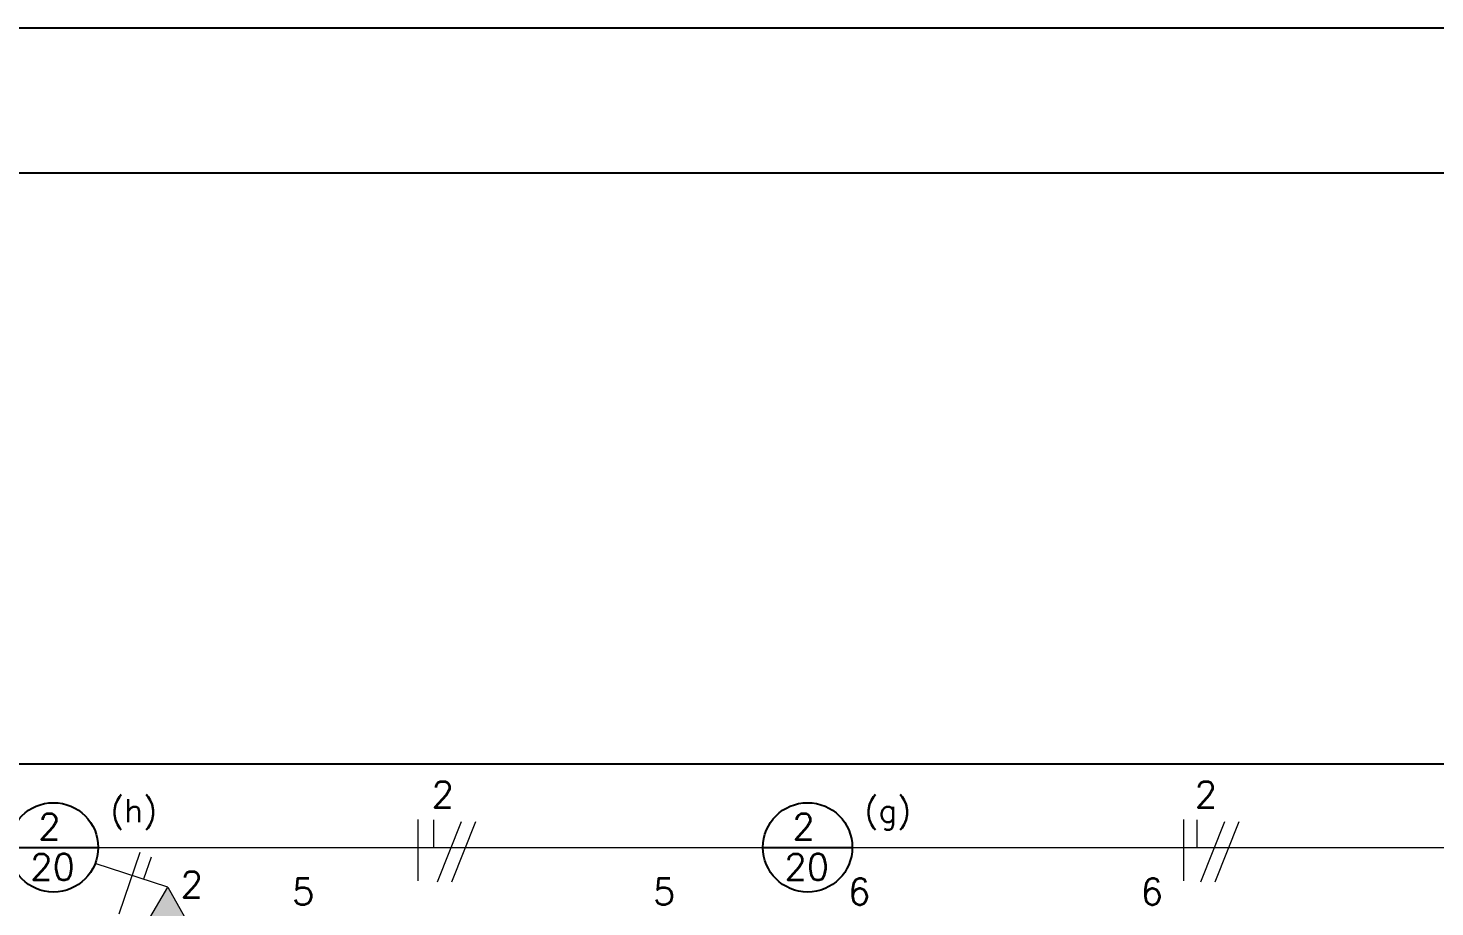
# Model space of a CAD drawing. Extents: x 1.6 to 100.8, y -3.3 to 55.9.
# Drawn here: x 66.76 to 76.46, y 49.87 to 55.93 of the extents above; entities that cross this region are included whole.
import ezdxf

# ---------------------------------------------------------------- set-up
doc = ezdxf.new("R2010")
doc.units = 0
doc.header["$MEASUREMENT"] = 0
doc.layers.get('0').update_dxf_attribs({"linetype": 'CONTINUOUS'})
for name, color, linetype in [('2-MATERIAIS', 2, 'CONTINUOUS'), ('FIACAO', 6, 'CONTINUOUS'), ('Texto', 2, 'CONTINUOUS'), ('Tub_Eletr_parede', 3, 'CONTINUOUS')]:
    doc.layers.add(name, color=color, linetype=linetype)
doc.styles.add('TXT_TEXTO', font='ROMANS.shx')

msp = doc.modelspace()

# ---------------------------------------------------------------- linework, layer by layer
msp.add_line((85.2051, 55.9316), (2.5444, 55.9316))
at = {"color": 170}
msp.add_line((84.2051, 54.9316), (4.5444, 54.9316), dxfattribs=at)
at = {"color": 8, "linetype": 'Continuous', "ltscale": 0.5}
msp.add_line((46.1311, 50.8569), (82.5311, 50.8569), dxfattribs=at)
at = {"layer": '2-MATERIAIS', "linetype": 'Continuous'}
for p, q in [((66.623, 50.2819), (67.2392, 50.2819)), ((71.823, 50.2819), (72.4392, 50.2819))]:
    msp.add_line(p, q, dxfattribs=at)
at = {"layer": '2-MATERIAIS', "color": 4, "lineweight": 15}
msp.add_lwpolyline([(67.8554, 49.7669), (67.5797, 49.7691), (67.7194, 50.0067)], close=True, dxfattribs=at)
at = {"layer": '2-MATERIAIS', "linetype": 'Continuous'}
for centre in [(66.9311, 50.2819), (72.1311, 50.2819)]:
    msp.add_circle(centre, 0.3081, dxfattribs=at)
at = {"layer": '2-MATERIAIS', "color": 4, "lineweight": 15}
msp.add_solid([(67.8554, 49.7669), (67.7194, 50.0067), (67.5797, 49.7691)], dxfattribs=at)
at = {"layer": 'FIACAO', "lineweight": 15}
for p, q in [((69.4441, 50.4747), (69.4427, 50.0522)), ((69.5523, 50.4715), (69.5523, 50.2819)), ((69.7426, 50.4591), (69.5775, 50.0422)), ((69.8417, 50.4591), (69.6765, 50.0422)), ((74.7234, 50.4747), (74.722, 50.0522)), ((74.8145, 50.4715), (74.8145, 50.2819)), ((75.0048, 50.4591), (74.8397, 50.0422)), ((75.1039, 50.4591), (74.9388, 50.0422)), ((67.5266, 50.246), (67.3818, 49.8216)), ((67.6049, 50.2154), (67.5524, 50.0617))]:
    msp.add_line(p, q, dxfattribs=at)
at = {"layer": 'Tub_Eletr_parede', "lineweight": 15}
for p, q in [((67.2392, 50.2819), (71.823, 50.2819)), ((72.4392, 50.2819), (77.023, 50.2819)), ((67.7194, 50.0067), (67.2188, 50.1715))]:
    msp.add_line(p, q, dxfattribs=at)

# ---------------------------------------------------------------- texts
at = {"layer": 'Texto', "lineweight": 15, "style": 'TXT_TEXTO'}
for s, p in [('2', (69.5381, 50.557)), ('2', (74.8003, 50.557)), ('2', (67.8074, 49.936)), ('5', (71.0645, 49.8862)), ('6', (72.4098, 49.8862)), ('6', (74.4276, 49.8862))]:
    msp.add_text(s, height=0.18, dxfattribs=at).set_placement(p)
at = {"layer": 'Texto', "color": 4, "lineweight": 15, "style": 'TXT_TEXTO'}
for s, p in [('(h)', (67.3233, 50.4554)), ('(g)', (72.5231, 50.4554))]:
    msp.add_text(s, height=0.16, dxfattribs=at).set_placement(p)
at = {"layer": 'Texto', "style": 'TXT_TEXTO'}
for s, p in [('2', (66.8257, 50.3351)), ('2', (72.0257, 50.3351)), ('20', (66.7706, 50.0572)), ('20', (71.9706, 50.0572)), ('5', (68.5758, 49.8862))]:
    msp.add_text(s, height=0.18, dxfattribs=at).set_placement(p)

doc.saveas('drawing.dxf')
